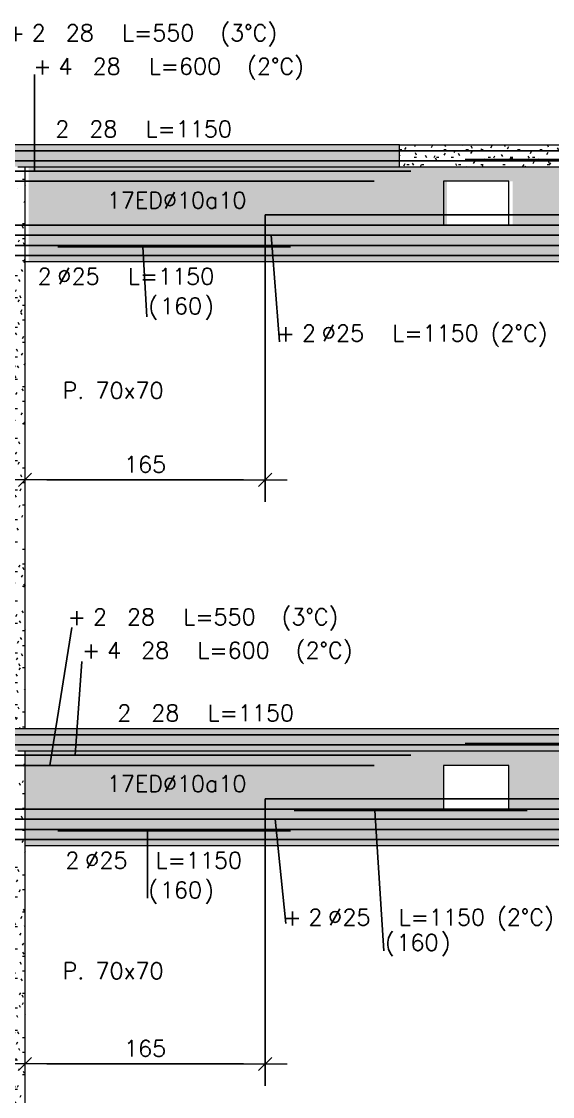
# Model space of a CAD drawing. Extents: x -3544 to 11711, y -11366 to 8565.
# Drawn here: x 3419 to 3784, y 2767 to 3505 of the extents above; entities that cross this region are included whole.
import ezdxf
from ezdxf.enums import TextEntityAlignment as Align

# ---------------------------------------------------------------- set-up
doc = ezdxf.new("R2010")
doc.units = 0
doc.header["$LTSCALE"] = 30
doc.header["$MEASUREMENT"] = 0
doc.linetypes.add('EJE2$0$RLE-PROYECCION', pattern=[0.71438, 0.47625, -0.23813])
doc.layers.get('0').update_dxf_attribs({"linetype": 'CONTINUOUS'})
doc.layers.add('EJE2$0$RLA-ACHURADO', color=30, linetype='EJE2$0$RLE-PROYECCION', lineweight=15, transparency=0.7)
for name, color, linetype, lineweight in [('EJE2$0$RLA-CONTORNO', 30, 'CONTINUOUS', 15), ('EJE2$0$RLA-COTAS', 7, 'CONTINUOUS', 9), ('EJE2$0$RLA-TEXTOS-1', 9, 'CONTINUOUS', 9)]:
    doc.layers.add(name, color=color, linetype=linetype, lineweight=lineweight)
doc.layers.add('EJE2$0$RLA-FE', color=7, linetype='CONTINUOUS')
doc.layers.add('EJE2$0$RLA-TEXTOS-FE', color=9, linetype='CONTINUOUS')
doc.styles.add('EJE2$0$RomanS', font='romans.shx', dxfattribs={"height": 11.25})
doc.dimstyles.new('EJE2$0$ING-50', dxfattribs={"dimscale": 50, "dimtxt": 0.27, "dimasz": 0.3, "dimexe": 0, "dimexo": 0, "dimgap": 0.1, "dimtad": 1, "dimdec": 1, "dimzin": 12, "dimdsep": 46, "dimtxsty": 'EJE2$0$RomanS', "dimblk": 'EJE2$0$TICK1', "dimblk1": 'EJE2$0$TICK1', "dimblk2": 'EJE2$0$TICK1', "dimcen": 0.09, "dimclrd": 2, "dimclre": 1, "dimclrt": 3, "dimadec": 0, "dimazin": 0, "dimtfac": 1, "dimtdec": 0, "dimtix": 1, "dimtmove": 2, "dimatfit": 3, "dimldrblk": 'EJE2$0$TICK1', "dimfxl": 0, "dimfxlon": 1, "dimtolj": 1, "dimtzin": 0, "dimarcsym": 0})
pattern_1 = [(0, (-1898.762, -1266.802), (20.32, 5.08), [1.676, -13.564, 1.676, -13.564, -81.28]), (0, (-1898.762, -1266.802), (20.32, 5.08), [-30.48, 1.676, -28.804, 1.676, -13.564, -35.56]), (0, (-1898.762, -1266.802), (20.32, 5.08), [-76.2, 1.676, -8.484, 1.676, -23.724]), (120, (-1891.142, -1264.262), (-14.559409, 15.057636), [1.676, -13.564, 1.676, -13.564, -81.28]), (120, (-1891.142, -1264.262), (-14.559409, 15.057636), [-30.48, 1.676, -28.804, 1.676, -13.564, -35.56]), (120, (-1891.142, -1264.262), (-14.559409, 15.057636), [-76.2, 1.676, -8.484, 1.676, -23.724]), (240, (-1888.602, -1254.102), (-5.760591, -20.137636), [1.676, -13.564, 1.676, -13.564, -81.28]), (240, (-1888.602, -1254.102), (-5.760591, -20.137636), [-30.48, 1.676, -28.804, 1.676, -13.564, -35.56]), (240, (-1888.602, -1254.102), (-5.760591, -20.137636), [-76.2, 1.676, -8.484, 1.676, -23.724])]

# ---------------------------------------------------------------- blocks, each defined once
blk = doc.blocks.new('*U35')
at = {"layer": 'EJE2$0$RLA-FE'}
blk.add_line((0, 0), (1068.21, 0), dxfattribs=at)
at = {"layer": 'EJE2$0$RLA-FE', "color": 3, "style": 'EJE2$0$RomanS', "flags": 8}
for tag, p in [('F=', (483.44, 9.32)), ('NUM', (497.85, 9.32))]:
    blk.add_attdef(tag, text='', height=11.25, dxfattribs=at).set_placement(p, align=Align.RIGHT)
at = {"layer": 'EJE2$0$RLA-FE', "color": 3, "style": 'EJE2$0$RomanS'}
for tag, p, flags in [('PHI', (501.74, 9.54), 14), ('DIAM', (511.6, 9.32), 12), ('MINUS', (533.62, 9.32), 13), ('MARK', (547.01, 9.32), 13), ('TEXTO_FE1', (550.31, 9.32), 8), ('TEXTO_FE2', (617.83, 9.34), 8), ('TIPO', (573.8, -75.78), 13), ('NVECES', (559.93, -94.72), 13), ('NUMFE', (563.86, -114.48), 13), ('CAPA', (572.06, -133.6), 13), ('DESPLAZA', (278.34, -151.59), 13), ('ESPACIO', (284.39, -169.95), 13), ('CANT', (298.23, -188.75), 13)]:
    blk.add_attdef(tag, p, '', height=11.25, dxfattribs=dict(at, flags=flags))
blk = doc.blocks.new('*U275')
at = {"layer": 'EJE2$0$RLA-FE'}
blk.add_line((0, 0), (1068.21, 0), dxfattribs=at)
at = {"layer": 'EJE2$0$RLA-FE', "color": 3, "style": 'EJE2$0$RomanS', "flags": 8}
for tag, p in [('F=', (443.79, 36.32)), ('NUM', (458.2, 36.32))]:
    blk.add_attdef(tag, text='', height=11.25, dxfattribs=at).set_placement(p, align=Align.RIGHT)
at = {"layer": 'EJE2$0$RLA-FE', "color": 3, "style": 'EJE2$0$RomanS'}
for tag, p, flags in [('PHI', (462.09, 36.54), 14), ('DIAM', (471.95, 36.32), 12), ('MINUS', (493.97, 36.32), 13), ('MARK', (507.36, 36.32), 13), ('TEXTO_FE1', (510.66, 36.32), 8), ('TEXTO_FE2', (578.18, 36.34), 8), ('TIPO', (573.8, -75.78), 13), ('NVECES', (559.93, -94.72), 13), ('NUMFE', (563.86, -114.48), 13), ('CAPA', (572.06, -133.6), 13), ('DESPLAZA', (278.34, -151.59), 13), ('ESPACIO', (284.39, -169.95), 13), ('CANT', (298.23, -188.75), 13)]:
    blk.add_attdef(tag, p, '', height=11.25, dxfattribs=dict(at, flags=flags))
blk = doc.blocks.new('*U107')
at = {"layer": 'EJE2$0$RLA-FE'}
for q in [(0, 0), (468.21, 0)]:
    blk.add_line((0, 0), q, dxfattribs=at)
at = {"layer": 'EJE2$0$RLA-FE', "color": 3, "style": 'EJE2$0$RomanS', "flags": 8}
for tag, p in [('F=', (183.44, 36.32)), ('NUM', (197.85, 36.32))]:
    blk.add_attdef(tag, text='', height=11.25, dxfattribs=at).set_placement(p, align=Align.RIGHT)
at = {"layer": 'EJE2$0$RLA-FE', "color": 3, "style": 'EJE2$0$RomanS'}
for tag, p, flags in [('PHI', (201.74, 36.54), 14), ('DIAM', (211.6, 36.32), 12), ('MINUS', (233.62, 36.32), 13), ('MARK', (247.01, 36.32), 13), ('TEXTO_FE1', (250.31, 36.32), 8), ('TEXTO_FE2', (317.83, 36.34), 8), ('TIPO', (273.8, -75.78), 13), ('NVECES', (259.93, -94.72), 13), ('NUMFE', (263.86, -114.48), 13), ('CAPA', (272.06, -133.6), 13), ('DESPLAZA', (278.34, -151.59), 13), ('ESPACIO', (284.39, -169.95), 13), ('CANT', (298.23, -188.75), 13)]:
    blk.add_attdef(tag, p, '', height=11.25, dxfattribs=dict(at, flags=flags))
blk = doc.blocks.new('*U42')
at = {"layer": 'EJE2$0$RLA-FE', "color": 6}
blk.add_line((0, 1), (180, 1), dxfattribs=at)
at = {"layer": 'EJE2$0$RLA-FE', "color": 3, "style": 'EJE2$0$RomanS', "flags": 8}
for tag, p in [('(', (75.66, 38.14)), ('EMP', (94.68, 38.14)), (')', (113.99, 38.14))]:
    blk.add_attdef(tag, text='', height=11.25, dxfattribs=at).set_placement(p, align=Align.CENTER)
blk = doc.blocks.new('*U276')
at = {"layer": 'EJE2$0$RLA-FE'}
for p, q in [((0, 0), (518.21, 0)), ((518.21, 0), (568.21, 0)), ((568.21, 0), (600, 0)), ((600, 0), (600, 0))]:
    blk.add_line(p, q, dxfattribs=at)
at = {"layer": 'EJE2$0$RLA-FE', "color": 3, "style": 'EJE2$0$RomanS', "flags": 8}
for tag, p in [('F=', (353.2, 66.32)), ('NUM', (367.61, 66.32))]:
    blk.add_attdef(tag, text='', height=11.25, dxfattribs=at).set_placement(p, align=Align.RIGHT)
at = {"layer": 'EJE2$0$RLA-FE', "color": 3, "style": 'EJE2$0$RomanS'}
for tag, p, flags in [('PHI', (371.5, 66.54), 14), ('DIAM', (381.36, 66.32), 12), ('MINUS', (403.38, 66.32), 13), ('MARK', (416.77, 66.32), 13), ('TEXTO_FE1', (420.07, 66.32), 8), ('TEXTO_FE2', (487.59, 66.34), 8), ('TIPO', (298.8, -75.78), 13), ('NVECES', (284.93, -94.72), 13), ('NUMFE', (288.86, -114.48), 13), ('CAPA', (297.06, -133.6), 13), ('DESPLAZA', (278.34, -151.59), 13), ('ESPACIO', (284.39, -169.95), 13), ('CANT', (298.23, -188.75), 13)]:
    blk.add_attdef(tag, p, '', height=11.25, dxfattribs=dict(at, flags=flags))
blk = doc.blocks.new('*U277')
at = {"layer": 'EJE2$0$RLA-FE'}
for p, q in [((0, 0), (468.21, 0)), ((468.21, 0), (518.21, 0)), ((518.21, 0), (550, 0)), ((550, 0), (550, 0))]:
    blk.add_line(p, q, dxfattribs=at)
at = {"layer": 'EJE2$0$RLA-FE', "color": 3, "style": 'EJE2$0$RomanS', "flags": 8}
for tag, p in [('F=', (309.79, 96.32)), ('NUM', (324.2, 96.32))]:
    blk.add_attdef(tag, text='', height=11.25, dxfattribs=at).set_placement(p, align=Align.RIGHT)
at = {"layer": 'EJE2$0$RLA-FE', "color": 3, "style": 'EJE2$0$RomanS'}
for tag, p, flags in [('PHI', (328.1, 96.54), 14), ('DIAM', (337.95, 96.32), 12), ('MINUS', (359.97, 96.32), 13), ('MARK', (373.36, 96.32), 13), ('TEXTO_FE1', (376.67, 96.32), 8), ('TEXTO_FE2', (444.19, 96.34), 8), ('TIPO', (273.8, -75.78), 13), ('NVECES', (259.93, -94.72), 13), ('NUMFE', (263.86, -114.48), 13), ('CAPA', (272.06, -133.6), 13), ('DESPLAZA', (278.34, -151.59), 13), ('ESPACIO', (284.39, -169.95), 13), ('CANT', (298.23, -188.75), 13)]:
    blk.add_attdef(tag, p, '', height=11.25, dxfattribs=dict(at, flags=flags))
blk = doc.blocks.new('*U242')
at = {"layer": 'EJE2$0$RLA-FE'}
blk.add_line((0, 0), (1068.21, 0), dxfattribs=at)
at = {"layer": 'EJE2$0$RLA-FE', "color": 3, "style": 'EJE2$0$RomanS', "flags": 8}
for tag, p in [('F=', (546.1, 9.32)), ('NUM', (560.51, 9.32))]:
    blk.add_attdef(tag, text='', height=11.25, dxfattribs=at).set_placement(p, align=Align.RIGHT)
at = {"layer": 'EJE2$0$RLA-FE', "color": 3, "style": 'EJE2$0$RomanS'}
for tag, p, flags in [('PHI', (564.41, 9.54), 14), ('DIAM', (574.26, 9.32), 12), ('MINUS', (596.28, 9.32), 13), ('MARK', (609.68, 9.32), 13), ('TEXTO_FE1', (612.98, 9.32), 8), ('TEXTO_FE2', (680.5, 9.34), 8), ('TIPO', (573.8, -75.78), 13), ('NVECES', (559.93, -94.72), 13), ('NUMFE', (563.86, -114.48), 13), ('CAPA', (572.06, -133.6), 13), ('DESPLAZA', (278.34, -151.59), 13), ('ESPACIO', (284.39, -169.95), 13), ('CANT', (298.23, -188.75), 13)]:
    blk.add_attdef(tag, p, '', height=11.25, dxfattribs=dict(at, flags=flags))
blk = doc.blocks.new('*U241')
at = {"layer": 'EJE2$0$RLA-FE'}
blk.add_line((0, 0), (1068.21, 0), dxfattribs=at)
at = {"layer": 'EJE2$0$RLA-FE', "color": 3, "style": 'EJE2$0$RomanS', "flags": 8}
for tag, p in [('F=', (421.48, 36.32)), ('NUM', (435.89, 36.32))]:
    blk.add_attdef(tag, text='', height=11.25, dxfattribs=at).set_placement(p, align=Align.RIGHT)
at = {"layer": 'EJE2$0$RLA-FE', "color": 3, "style": 'EJE2$0$RomanS'}
for tag, p, flags in [('PHI', (439.78, 36.54), 14), ('DIAM', (449.64, 36.32), 12), ('MINUS', (471.66, 36.32), 13), ('MARK', (485.05, 36.32), 13), ('TEXTO_FE1', (488.35, 36.32), 8), ('TEXTO_FE2', (555.87, 36.34), 8), ('TIPO', (573.8, -75.78), 13), ('NVECES', (559.93, -94.72), 13), ('NUMFE', (563.86, -114.48), 13), ('CAPA', (572.06, -133.6), 13), ('DESPLAZA', (278.34, -151.59), 13), ('ESPACIO', (284.39, -169.95), 13), ('CANT', (298.23, -188.75), 13)]:
    blk.add_attdef(tag, p, '', height=11.25, dxfattribs=dict(at, flags=flags))
blk = doc.blocks.new('*U243')
at = {"layer": 'EJE2$0$RLA-FE'}
for p, q in [((0, 0), (518.21, 0)), ((518.21, 0), (568.21, 0)), ((568.21, 0), (600, 0)), ((600, 0), (600, 0))]:
    blk.add_line(p, q, dxfattribs=at)
at = {"layer": 'EJE2$0$RLA-FE', "color": 3, "style": 'EJE2$0$RomanS', "flags": 8}
for tag, p in [('F=', (386.59, 66.32)), ('NUM', (401, 66.32))]:
    blk.add_attdef(tag, text='', height=11.25, dxfattribs=at).set_placement(p, align=Align.RIGHT)
at = {"layer": 'EJE2$0$RLA-FE', "color": 3, "style": 'EJE2$0$RomanS'}
for tag, p, flags in [('PHI', (404.9, 66.54), 14), ('DIAM', (414.75, 66.32), 12), ('MINUS', (436.77, 66.32), 13), ('MARK', (450.16, 66.32), 13), ('TEXTO_FE1', (453.46, 66.32), 8), ('TEXTO_FE2', (520.98, 66.34), 8), ('TIPO', (298.8, -75.78), 13), ('NVECES', (284.93, -94.72), 13), ('NUMFE', (288.86, -114.48), 13), ('CAPA', (297.06, -133.6), 13), ('DESPLAZA', (278.34, -151.59), 13), ('ESPACIO', (284.39, -169.95), 13), ('CANT', (298.23, -188.75), 13)]:
    blk.add_attdef(tag, p, '', height=11.25, dxfattribs=dict(at, flags=flags))
blk = doc.blocks.new('*U244')
at = {"layer": 'EJE2$0$RLA-FE'}
for p, q in [((0, 0), (468.21, 0)), ((468.21, 0), (518.21, 0)), ((518.21, 0), (550, 0)), ((550, 0), (550, 0))]:
    blk.add_line(p, q, dxfattribs=at)
at = {"layer": 'EJE2$0$RLA-FE', "color": 3, "style": 'EJE2$0$RomanS', "flags": 8}
for tag, p in [('F=', (351.88, 96.32)), ('NUM', (366.29, 96.32))]:
    blk.add_attdef(tag, text='', height=11.25, dxfattribs=at).set_placement(p, align=Align.RIGHT)
at = {"layer": 'EJE2$0$RLA-FE', "color": 3, "style": 'EJE2$0$RomanS'}
for tag, p, flags in [('PHI', (370.18, 96.54), 14), ('DIAM', (380.04, 96.32), 12), ('MINUS', (402.06, 96.32), 13), ('MARK', (415.45, 96.32), 13), ('TEXTO_FE1', (418.75, 96.32), 8), ('TEXTO_FE2', (486.27, 96.34), 8), ('TIPO', (273.8, -75.78), 13), ('NVECES', (259.93, -94.72), 13), ('NUMFE', (263.86, -114.48), 13), ('CAPA', (272.06, -133.6), 13), ('DESPLAZA', (278.34, -151.59), 13), ('ESPACIO', (284.39, -169.95), 13), ('CANT', (298.23, -188.75), 13)]:
    blk.add_attdef(tag, p, '', height=11.25, dxfattribs=dict(at, flags=flags))
blk = doc.blocks.new('*U261')
at = {"layer": 'EJE2$0$RLA-FE'}
blk.add_line((0, 0), (1068.21, 0), dxfattribs=at)
at = {"layer": 'EJE2$0$RLA-FE', "color": 3, "style": 'EJE2$0$RomanS', "flags": 8}
for tag, p in [('F=', (390.43, -19.89)), ('NUM', (404.84, -19.89))]:
    blk.add_attdef(tag, text='', height=11.25, dxfattribs=at).set_placement(p, align=Align.RIGHT)
at = {"layer": 'EJE2$0$RLA-FE', "color": 3, "style": 'EJE2$0$RomanS'}
for tag, p, flags in [('PHI', (408.74, -19.68), 12), ('DIAM', (418.59, -19.89), 12), ('MINUS', (440.61, -19.89), 13), ('MARK', (454, -19.89), 13), ('TEXTO_FE1', (457.3, -19.89), 8), ('TEXTO_FE2', (524.83, -19.88), 8), ('TIPO', (573.8, -57.92), 13), ('NVECES', (559.93, -76.86), 13), ('NUMFE', (563.86, -96.62), 13), ('CAPA', (572.06, -115.74), 13), ('DESPLAZA', (277.18, -134.17), 13), ('ESPACIO', (283.22, -152.53), 13), ('CANT', (297.06, -171.33), 13)]:
    blk.add_attdef(tag, p, '', height=11.25, dxfattribs=dict(at, flags=flags))
blk = doc.blocks.new('*U260')
at = {"layer": 'EJE2$0$RLA-FE'}
for p, q in [((0, 0), (1068.21, 0)), ((1068.21, 0), (1118.21, 0)), ((1118.21, 0), (1150, 0)), ((1150, 0), (1150, 0))]:
    blk.add_line(p, q, dxfattribs=at)
at = {"layer": 'EJE2$0$RLA-FE', "color": 3, "style": 'EJE2$0$RomanS', "flags": 8}
for tag, p in [('F=', (420.6, -47.89)), ('NUM', (435.01, -47.89))]:
    blk.add_attdef(tag, text='', height=11.25, dxfattribs=at).set_placement(p, align=Align.RIGHT)
at = {"layer": 'EJE2$0$RLA-FE', "color": 3, "style": 'EJE2$0$RomanS'}
for tag, p, flags in [('PHI', (438.91, -47.68), 12), ('DIAM', (448.76, -47.89), 12), ('MINUS', (470.78, -47.89), 13), ('MARK', (484.17, -47.89), 13), ('TEXTO_FE1', (487.47, -47.89), 8), ('TEXTO_FE2', (555, -47.88), 8), ('TIPO', (573.8, -57.92), 13), ('NVECES', (559.93, -76.86), 13), ('NUMFE', (563.86, -96.62), 13), ('CAPA', (572.06, -115.74), 13), ('DESPLAZA', (277.18, -134.17), 13), ('ESPACIO', (283.22, -152.53), 13), ('CANT', (297.06, -171.33), 13)]:
    blk.add_attdef(tag, p, '', height=11.25, dxfattribs=dict(at, flags=flags))
blk = doc.blocks.new('*U264')
at = {"layer": 'EJE2$0$RLA-FE'}
for q in [(0, 0), (1068.21, 0)]:
    blk.add_line((0, 0), q, dxfattribs=at)
at = {"layer": 'EJE2$0$RLA-FE', "color": 3, "style": 'EJE2$0$RomanS', "flags": 8}
for tag, p in [('F=', (441.1, -47.89)), ('NUM', (455.51, -47.89))]:
    blk.add_attdef(tag, text='', height=11.25, dxfattribs=at).set_placement(p, align=Align.RIGHT)
at = {"layer": 'EJE2$0$RLA-FE', "color": 3, "style": 'EJE2$0$RomanS'}
for tag, p, flags in [('PHI', (459.41, -47.68), 12), ('DIAM', (469.26, -47.89), 12), ('MINUS', (491.28, -47.89), 13), ('MARK', (504.67, -47.89), 13), ('TEXTO_FE1', (507.98, -47.89), 8), ('TEXTO_FE2', (575.5, -47.88), 8), ('TIPO', (573.8, -57.92), 13), ('NVECES', (559.93, -76.86), 13), ('NUMFE', (563.86, -96.62), 13), ('CAPA', (572.06, -115.74), 13), ('DESPLAZA', (277.18, -134.17), 13), ('ESPACIO', (283.22, -152.53), 13), ('CANT', (297.06, -171.33), 13)]:
    blk.add_attdef(tag, p, '', height=11.25, dxfattribs=dict(at, flags=flags))
blk = doc.blocks.new('*U62')
at = {"layer": 'EJE2$0$RLA-FE', "color": 6}
blk.add_line((0, -1), (160, -1), dxfattribs=at)
at = {"layer": 'EJE2$0$RLA-FE', "color": 3, "style": 'EJE2$0$RomanS', "flags": 8}
for tag, p in [('(', (65.66, -47.26)), ('EMP', (84.68, -47.26)), (')', (103.99, -47.26))]:
    blk.add_attdef(tag, text='', height=11.25, dxfattribs=at).set_placement(p, align=Align.CENTER)
blk = doc.blocks.new('*U262')
at = {"layer": 'EJE2$0$RLA-FE'}
blk.add_line((0, 0), (1068.21, 0), dxfattribs=at)
at = {"layer": 'EJE2$0$RLA-FE', "color": 3, "style": 'EJE2$0$RomanS'}
for tag, p, flags in [('TIPO', (573.8, -57.92), 13), ('PHI', (463.24, -72.68), 12), ('DIAM', (473.1, -72.89), 12), ('MINUS', (495.12, -72.89), 13), ('MARK', (508.51, -72.89), 13), ('TEXTO_FE1', (511.81, -72.89), 8), ('NVECES', (559.93, -76.86), 13), ('TEXTO_FE2', (579.33, -72.88), 8), ('NUMFE', (563.86, -96.62), 13), ('CAPA', (572.06, -115.74), 13), ('DESPLAZA', (277.18, -134.17), 13), ('ESPACIO', (283.22, -152.53), 13), ('CANT', (297.06, -171.33), 13)]:
    blk.add_attdef(tag, p, '', height=11.25, dxfattribs=dict(at, flags=flags))
at = {"layer": 'EJE2$0$RLA-FE', "color": 3, "style": 'EJE2$0$RomanS', "flags": 8}
for tag, p in [('F=', (444.94, -72.89)), ('NUM', (459.35, -72.89))]:
    blk.add_attdef(tag, text='', height=11.25, dxfattribs=at).set_placement(p, align=Align.RIGHT)
blk = doc.blocks.new('*U76')
at = {"layer": 'EJE2$0$RLA-FE'}
for p, q in [((0, 0), (1068.21, 0)), ((1068.21, 0), (1118.21, 0)), ((1118.21, 0), (1150, 0)), ((1150, 0), (1150, 0))]:
    blk.add_line(p, q, dxfattribs=at)
at = {"layer": 'EJE2$0$RLA-FE', "color": 3, "style": 'EJE2$0$RomanS'}
for tag, p, flags in [('TIPO', (573.8, -57.92), 13), ('NVECES', (559.93, -76.86), 13), ('PHI', (501.74, -97.68), 12), ('DIAM', (511.6, -97.89), 12), ('MINUS', (533.62, -97.89), 13), ('MARK', (547.01, -97.89), 13), ('TEXTO_FE1', (550.31, -97.89), 8), ('NUMFE', (563.86, -96.62), 13), ('TEXTO_FE2', (617.83, -97.88), 8), ('CAPA', (572.06, -115.74), 13), ('DESPLAZA', (277.18, -134.17), 13), ('ESPACIO', (283.22, -152.53), 13), ('CANT', (297.06, -171.33), 13)]:
    blk.add_attdef(tag, p, '', height=11.25, dxfattribs=dict(at, flags=flags))
at = {"layer": 'EJE2$0$RLA-FE', "color": 3, "style": 'EJE2$0$RomanS', "flags": 8}
for tag, p in [('F=', (483.44, -97.89)), ('NUM', (497.85, -97.89))]:
    blk.add_attdef(tag, text='', height=11.25, dxfattribs=at).set_placement(p, align=Align.RIGHT)
blk = doc.blocks.new('*U141')
at = {"layer": 'EJE2$0$RLA-FE'}
for q in [(0, 0), (1068.21, 0)]:
    blk.add_line((0, 0), q, dxfattribs=at)
at = {"layer": 'EJE2$0$RLA-FE', "color": 3, "style": 'EJE2$0$RomanS'}
for tag, p, flags in [('TIPO', (573.8, -57.92), 13), ('NVECES', (559.93, -76.86), 13), ('PHI', (501.74, -97.68), 12), ('DIAM', (511.6, -97.89), 12), ('MINUS', (533.62, -97.89), 13), ('MARK', (547.01, -97.89), 13), ('TEXTO_FE1', (550.31, -97.89), 8), ('NUMFE', (563.86, -96.62), 13), ('TEXTO_FE2', (617.83, -97.88), 8), ('CAPA', (572.06, -115.74), 13), ('DESPLAZA', (277.18, -134.17), 13), ('ESPACIO', (283.22, -152.53), 13), ('CANT', (297.06, -171.33), 13)]:
    blk.add_attdef(tag, p, '', height=11.25, dxfattribs=dict(at, flags=flags))
at = {"layer": 'EJE2$0$RLA-FE', "color": 3, "style": 'EJE2$0$RomanS', "flags": 8}
for tag, p in [('F=', (483.44, -97.89)), ('NUM', (497.85, -97.89))]:
    blk.add_attdef(tag, text='', height=11.25, dxfattribs=at).set_placement(p, align=Align.RIGHT)
blk = doc.blocks.new('*U75')
at = {"layer": 'EJE2$0$RLA-FE', "color": 6}
blk.add_line((0, -1), (160, -1), dxfattribs=at)
at = {"layer": 'EJE2$0$RLA-FE', "color": 3, "style": 'EJE2$0$RomanS', "flags": 8}
for tag, p in [('(', (65.66, -97.26)), ('EMP', (84.68, -97.26)), (')', (103.99, -97.26))]:
    blk.add_attdef(tag, text='', height=11.25, dxfattribs=at).set_placement(p, align=Align.CENTER)
blk = doc.blocks.new('*U263')
at = {"layer": 'EJE2$0$RLA-FE'}
for q in [(0, 0), (518.21, 0)]:
    blk.add_line((0, 0), q, dxfattribs=at)
at = {"layer": 'EJE2$0$RLA-FE', "color": 3, "style": 'EJE2$0$RomanS'}
for tag, p, flags in [('TIPO', (298.8, -57.92), 13), ('NVECES', (284.93, -76.86), 13), ('NUMFE', (288.86, -96.62), 13), ('CAPA', (297.06, -115.74), 13), ('PHI', (242.85, -122.68), 12), ('DIAM', (252.7, -122.89), 12), ('MINUS', (274.72, -122.89), 13), ('MARK', (288.11, -122.89), 13), ('TEXTO_FE1', (291.42, -122.89), 8), ('TEXTO_FE2', (358.94, -122.88), 8), ('DESPLAZA', (277.18, -134.17), 13), ('ESPACIO', (283.22, -152.53), 13), ('CANT', (297.06, -171.33), 13)]:
    blk.add_attdef(tag, p, '', height=11.25, dxfattribs=dict(at, flags=flags))
at = {"layer": 'EJE2$0$RLA-FE', "color": 3, "style": 'EJE2$0$RomanS', "flags": 8}
for tag, p in [('F=', (224.54, -122.89)), ('NUM', (238.95, -122.89))]:
    blk.add_attdef(tag, text='', height=11.25, dxfattribs=at).set_placement(p, align=Align.RIGHT)
blk = doc.blocks.new('EJE2$0$TICK1')
for points in [[(-1, 0), (1, 0)], [(-0.3, -0.3), (0.3, 0.3)]]:
    blk.add_lwpolyline(points)
blk = doc.blocks.new('*D133')
at = {"layer": 'EJE2$0$RLA-COTAS', "color": 2, "lineweight": -2, "transparency": 16777216}
blk.add_line((790.48, 557), (655.48, 557), dxfattribs=at)
at = {"layer": 'EJE2$0$RLA-COTAS', "color": 2, "lineweight": -2, "transparency": 16777216, "xscale": 15, "yscale": 15, "zscale": 15, "rotation": 180}
blk.add_blockref('EJE2$0$TICK1', (640.48, 557), dxfattribs=at)
at = {"layer": 'EJE2$0$RLA-COTAS', "color": 2, "lineweight": -2, "transparency": 16777216, "xscale": 15, "yscale": 15, "zscale": 15}
blk.add_blockref('EJE2$0$TICK1', (805.48, 557), dxfattribs=at)
at = {"layer": 'EJE2$0$RLA-COTAS', "color": 3, "transparency": 16777216, "insert": (722.98, 567.62), "char_height": 11.25, "attachment_point": 5, "style": 'EJE2$0$RomanS'}
blk.add_mtext('\\A1;165', dxfattribs=at)
blk = doc.blocks.new('*U269')
at = {"layer": 'EJE2$0$RLA-FE'}
blk.add_line((0, 0), (1068.21, 0), dxfattribs=at)
at = {"layer": 'EJE2$0$RLA-FE', "color": 3, "style": 'EJE2$0$RomanS', "flags": 8}
for tag, p in [('F=', (371.29, -19.89)), ('NUM', (385.7, -19.89))]:
    blk.add_attdef(tag, text='', height=11.25, dxfattribs=at).set_placement(p, align=Align.RIGHT)
at = {"layer": 'EJE2$0$RLA-FE', "color": 3, "style": 'EJE2$0$RomanS'}
for tag, p, flags in [('PHI', (389.6, -19.68), 12), ('DIAM', (399.45, -19.89), 12), ('MINUS', (421.47, -19.89), 13), ('MARK', (434.86, -19.89), 13), ('TEXTO_FE1', (438.17, -19.89), 8), ('TEXTO_FE2', (505.69, -19.88), 8), ('TIPO', (573.8, -57.92), 13), ('NVECES', (559.93, -76.86), 13), ('NUMFE', (563.86, -96.62), 13), ('CAPA', (572.06, -115.74), 13), ('DESPLAZA', (277.18, -134.17), 13), ('ESPACIO', (283.22, -152.53), 13), ('CANT', (297.06, -171.33), 13)]:
    blk.add_attdef(tag, p, '', height=11.25, dxfattribs=dict(at, flags=flags))
blk = doc.blocks.new('*U274')
at = {"layer": 'EJE2$0$RLA-FE'}
for p, q in [((0, 0), (1068.21, 0)), ((1068.21, 0), (1118.21, 0)), ((1118.21, 0), (1150, 0)), ((1150, 0), (1150, 0))]:
    blk.add_line(p, q, dxfattribs=at)
at = {"layer": 'EJE2$0$RLA-FE', "color": 3, "style": 'EJE2$0$RomanS', "flags": 8}
for tag, p in [('F=', (426.24, -47.89)), ('NUM', (440.65, -47.89))]:
    blk.add_attdef(tag, text='', height=11.25, dxfattribs=at).set_placement(p, align=Align.RIGHT)
at = {"layer": 'EJE2$0$RLA-FE', "color": 3, "style": 'EJE2$0$RomanS'}
for tag, p, flags in [('PHI', (444.55, -47.68), 12), ('DIAM', (454.4, -47.89), 12), ('MINUS', (476.42, -47.89), 13), ('MARK', (489.81, -47.89), 13), ('TEXTO_FE1', (493.11, -47.89), 8), ('TEXTO_FE2', (560.64, -47.88), 8), ('TIPO', (573.8, -57.92), 13), ('NVECES', (559.93, -76.86), 13), ('NUMFE', (563.86, -96.62), 13), ('CAPA', (572.06, -115.74), 13), ('DESPLAZA', (277.18, -134.17), 13), ('ESPACIO', (283.22, -152.53), 13), ('CANT', (297.06, -171.33), 13)]:
    blk.add_attdef(tag, p, '', height=11.25, dxfattribs=dict(at, flags=flags))
blk = doc.blocks.new('*U268')
at = {"layer": 'EJE2$0$RLA-FE'}
for q in [(0, 0), (1068.21, 0)]:
    blk.add_line((0, 0), q, dxfattribs=at)
at = {"layer": 'EJE2$0$RLA-FE', "color": 3, "style": 'EJE2$0$RomanS', "flags": 8}
for tag, p in [('F=', (452.47, -47.89)), ('NUM', (466.88, -47.89))]:
    blk.add_attdef(tag, text='', height=11.25, dxfattribs=at).set_placement(p, align=Align.RIGHT)
at = {"layer": 'EJE2$0$RLA-FE', "color": 3, "style": 'EJE2$0$RomanS'}
for tag, p, flags in [('PHI', (470.78, -47.68), 12), ('DIAM', (480.63, -47.89), 12), ('MINUS', (502.65, -47.89), 13), ('MARK', (516.04, -47.89), 13), ('TEXTO_FE1', (519.34, -47.89), 8), ('TEXTO_FE2', (586.87, -47.88), 8), ('TIPO', (573.8, -57.92), 13), ('NVECES', (559.93, -76.86), 13), ('NUMFE', (563.86, -96.62), 13), ('CAPA', (572.06, -115.74), 13), ('DESPLAZA', (277.18, -134.17), 13), ('ESPACIO', (283.22, -152.53), 13), ('CANT', (297.06, -171.33), 13)]:
    blk.add_attdef(tag, p, '', height=11.25, dxfattribs=dict(at, flags=flags))
blk = doc.blocks.new('*U143')
at = {"layer": 'EJE2$0$RLA-FE'}
blk.add_line((0, 0), (1068.21, 0), dxfattribs=at)
at = {"layer": 'EJE2$0$RLA-FE', "color": 3, "style": 'EJE2$0$RomanS'}
for tag, p, flags in [('TIPO', (573.8, -57.92), 13), ('PHI', (458.87, -72.68), 12), ('DIAM', (468.72, -72.89), 12), ('MINUS', (490.74, -72.89), 13), ('MARK', (504.13, -72.89), 13), ('TEXTO_FE1', (507.43, -72.89), 8), ('NVECES', (559.93, -76.86), 13), ('TEXTO_FE2', (574.95, -72.88), 8), ('NUMFE', (563.86, -96.62), 13), ('CAPA', (572.06, -115.74), 13), ('DESPLAZA', (277.18, -134.17), 13), ('ESPACIO', (283.22, -152.53), 13), ('CANT', (297.06, -171.33), 13)]:
    blk.add_attdef(tag, p, '', height=11.25, dxfattribs=dict(at, flags=flags))
at = {"layer": 'EJE2$0$RLA-FE', "color": 3, "style": 'EJE2$0$RomanS', "flags": 8}
for tag, p in [('F=', (440.56, -72.89)), ('NUM', (454.97, -72.89))]:
    blk.add_attdef(tag, text='', height=11.25, dxfattribs=at).set_placement(p, align=Align.RIGHT)
blk = doc.blocks.new('*U142')
at = {"layer": 'EJE2$0$RLA-FE'}
for q in [(0, 0), (518.21, 0)]:
    blk.add_line((0, 0), q, dxfattribs=at)
at = {"layer": 'EJE2$0$RLA-FE', "color": 3, "style": 'EJE2$0$RomanS'}
for tag, p, flags in [('TIPO', (298.8, -57.92), 13), ('NVECES', (284.93, -76.86), 13), ('NUMFE', (288.86, -96.62), 13), ('CAPA', (297.06, -115.74), 13), ('PHI', (246.47, -122.68), 12), ('DIAM', (256.32, -122.89), 12), ('MINUS', (278.34, -122.89), 13), ('MARK', (291.73, -122.89), 13), ('TEXTO_FE1', (295.03, -122.89), 8), ('TEXTO_FE2', (362.56, -122.88), 8), ('DESPLAZA', (277.18, -134.17), 13), ('ESPACIO', (283.22, -152.53), 13), ('CANT', (297.06, -171.33), 13)]:
    blk.add_attdef(tag, p, '', height=11.25, dxfattribs=dict(at, flags=flags))
at = {"layer": 'EJE2$0$RLA-FE', "color": 3, "style": 'EJE2$0$RomanS', "flags": 8}
for tag, p in [('F=', (228.16, -122.89)), ('NUM', (242.57, -122.89))]:
    blk.add_attdef(tag, text='', height=11.25, dxfattribs=at).set_placement(p, align=Align.RIGHT)
blk = doc.blocks.new('*D145')
at = {"layer": 'EJE2$0$RLA-COTAS', "color": 2, "lineweight": -2, "transparency": 16777216}
blk.add_line((790.48, 958), (655.48, 958), dxfattribs=at)
at = {"layer": 'EJE2$0$RLA-COTAS', "color": 2, "lineweight": -2, "transparency": 16777216, "xscale": 15, "yscale": 15, "zscale": 15, "rotation": 180}
blk.add_blockref('EJE2$0$TICK1', (640.48, 958), dxfattribs=at)
at = {"layer": 'EJE2$0$RLA-COTAS', "color": 2, "lineweight": -2, "transparency": 16777216, "xscale": 15, "yscale": 15, "zscale": 15}
blk.add_blockref('EJE2$0$TICK1', (805.48, 958), dxfattribs=at)
at = {"layer": 'EJE2$0$RLA-COTAS', "color": 3, "transparency": 16777216, "insert": (722.98, 968.62), "char_height": 11.25, "attachment_point": 5, "style": 'EJE2$0$RomanS'}
blk.add_mtext('\\A1;165', dxfattribs=at)
blk = doc.blocks.new('EJE2')
at = {"layer": 'EJE2$0$RLA-ACHURADO'}
h = blk.add_hatch(dxfattribs=at)
h.set_pattern_fill('FP_1', color=256, style=0, pattern_type=2)
h.set_pattern_definition(pattern_1)
h.paths.add_polyline_path([(1897.78, 1173), (1897.78, 1188), (1313.18, 1188), (1313.18, 1173), (1362.73, 1173)], flags=0)
h.paths.add_polyline_path([(-1423.06, 1173), (-1359.52, 1173), (-1359.52, 1188), (-2429.52, 1188), (-2429.52, 1173)], flags=0)
h.paths.add_polyline_path([(-995.32, 1173), (-93.72, 1173), (-93.72, 1188), (-995.32, 1188)], flags=0)
h.paths.add_polyline_path([(897.78, 1173), (897.78, 1188), (313.18, 1188), (313.18, 1173), (666.28, 1173)], flags=0)
h = blk.add_hatch(dxfattribs=at)
h.set_pattern_fill('FP_1', color=256, style=0, pattern_type=2)
h.set_pattern_definition(pattern_1)
h.paths.add_polyline_path([(1135.48, 1173), (1313.18, 1173), (1313.18, 1188), (1135.48, 1188)], flags=0)
h.paths.add_polyline_path([(897.78, 1173), (1075.48, 1173), (1075.48, 1188), (897.78, 1188)], flags=0)
h = blk.add_hatch(dxfattribs=at)
h.set_pattern_fill('FP_1', color=256, style=0, pattern_type=2)
h.set_pattern_definition(pattern_1)
h.paths.add_polyline_path([(635.48, 787), (640.48, 787), (640.48, 1173), (635.48, 1173), (635.48, 1108), (575.48, 1108), (575.48, 1173), (570.48, 1173), (570.48, 787), (575.48, 787)], flags=0)
h = blk.add_hatch(dxfattribs=at)
h.set_pattern_fill('FP_1', color=256, style=0, pattern_type=2)
h.set_pattern_definition([(0, (1103.733, -1274.1674), (20.32, 5.08), [1.676, -13.564, 1.676, -13.564, -81.28]), (0, (1103.733, -1274.1674), (20.32, 5.08), [-30.48, 1.676, -28.804, 1.676, -13.564, -35.56]), (0, (1103.733, -1274.1674), (20.32, 5.08), [-76.2, 1.676, -8.484, 1.676, -23.724]), (120, (1111.353, -1271.6274), (-14.559409, 15.057636), [1.676, -13.564, 1.676, -13.564, -81.28]), (120, (1111.353, -1271.6274), (-14.559409, 15.057636), [-30.48, 1.676, -28.804, 1.676, -13.564, -35.56]), (120, (1111.353, -1271.6274), (-14.559409, 15.057636), [-76.2, 1.676, -8.484, 1.676, -23.724]), (240, (1113.893, -1261.4674), (-5.760591, -20.137636), [1.676, -13.564, 1.676, -13.564, -81.28]), (240, (1113.893, -1261.4674), (-5.760591, -20.137636), [-30.48, 1.676, -28.804, 1.676, -13.564, -35.56]), (240, (1113.893, -1261.4674), (-5.760591, -20.137636), [-76.2, 1.676, -8.484, 1.676, -23.724])])
h.paths.add_polyline_path([(1240.48, 1163), (1285.48, 1163), (1285.48, 1133), (1240.48, 1133)])
h.paths.add_polyline_path([(1572.98, 1108), (1572.98, 1173), (642.98, 1173), (642.98, 1108)])
h.paths.add_polyline_path([(975.48, 1163), (975.48, 1133), (930.48, 1133), (930.48, 1163)])
h = blk.add_hatch(dxfattribs=at)
h.set_pattern_fill('FP_1', color=256, style=0, pattern_type=2)
h.set_pattern_definition(pattern_1)
h.paths.add_polyline_path([(-30.16, 772), (2135.48, 772), (2135.48, 787), (-1734.52, 787), (-1734.52, 772), (-726.61, 772)], flags=0)
h.paths.add_polyline_path([(-2429.52, 772), (-2054.52, 772), (-2054.52, 787), (-2429.52, 787)], flags=0)
h = blk.add_hatch(dxfattribs=at)
h.set_pattern_fill('FP_1', color=256, style=0, pattern_type=2)
h.set_pattern_definition(pattern_1)
h.paths.add_polyline_path([(635.48, 391), (640.48, 391), (640.48, 772), (635.48, 772), (635.48, 707), (575.48, 707), (575.48, 772), (570.48, 772), (570.48, 391), (575.48, 391)], flags=0)
h = blk.add_hatch(dxfattribs=at)
h.set_pattern_fill('FP_1', color=256, style=0, pattern_type=2)
h.set_pattern_definition([(0, (1101.238, -1675.1674), (20.32, 5.08), [1.676, -13.564, 1.676, -13.564, -81.28]), (0, (1101.238, -1675.1674), (20.32, 5.08), [-30.48, 1.676, -28.804, 1.676, -13.564, -35.56]), (0, (1101.238, -1675.1674), (20.32, 5.08), [-76.2, 1.676, -8.484, 1.676, -23.724]), (120, (1108.858, -1672.6274), (-14.559409, 15.057636), [1.676, -13.564, 1.676, -13.564, -81.28]), (120, (1108.858, -1672.6274), (-14.559409, 15.057636), [-30.48, 1.676, -28.804, 1.676, -13.564, -35.56]), (120, (1108.858, -1672.6274), (-14.559409, 15.057636), [-76.2, 1.676, -8.484, 1.676, -23.724]), (240, (1111.398, -1662.4674), (-5.760591, -20.137636), [1.676, -13.564, 1.676, -13.564, -81.28]), (240, (1111.398, -1662.4674), (-5.760591, -20.137636), [-30.48, 1.676, -28.804, 1.676, -13.564, -35.56]), (240, (1111.398, -1662.4674), (-5.760591, -20.137636), [-76.2, 1.676, -8.484, 1.676, -23.724])])
h.paths.add_polyline_path([(1237.98, 762), (1282.98, 762), (1282.98, 732), (1237.98, 732)])
h.paths.add_polyline_path([(1570.48, 707), (1570.48, 772), (640.48, 772), (640.48, 707)])
h.paths.add_polyline_path([(972.98, 762), (972.98, 732), (927.98, 732), (927.98, 762)])
at = {"layer": 'EJE2$0$RLA-CONTORNO'}
for p, q in [((897.78, 1188), (313.18, 1188)), ((897.78, 1173), (897.78, 1188)), ((897.78, 1188), (1075.48, 1188)), ((635.48, 1173), (897.78, 1173)), ((640.48, 787), (640.48, 1173)), ((897.79, 1173), (1075.48, 1173)), ((640.48, 1108), (1075.48, 1108)), ((2720.48, 787), (-1734.52, 787)), ((635.48, 772), (1075.48, 772)), ((640.48, 391), (640.48, 772)), ((640.48, 707), (1075.48, 707))]:
    blk.add_line(p, q, dxfattribs=at)
for points in [[(927.98, 1133), (972.98, 1133), (972.98, 1163), (927.98, 1163)], [(927.98, 732), (972.98, 732), (972.98, 762), (927.98, 762)]]:
    blk.add_lwpolyline(points, close=True, dxfattribs=at)
at = {"layer": 'EJE2$0$RLA-FE', "color": 2}
for p, q in [((646.89, 1236.32), (646.89, 1170)), ((815.42, 1052.85), (809.61, 1126)), ((724.18, 1070.06), (721.33, 1118)), ((672.66, 856.74), (657.5, 762)), ((679.53, 833.22), (674.79, 769)), ((887.12, 634.74), (880.93, 731)), ((819.78, 653.35), (812.38, 725)), ((724.62, 670.74), (724.62, 718))]:
    blk.add_line(p, q, dxfattribs=at)
at = {"layer": 'EJE2$0$RLA-FE', "color": 1}
for p, q in [((805.48, 1140), (805.48, 943)), ((805.48, 739), (805.48, 542))]:
    blk.add_line(p, q, dxfattribs=at)
at = {"layer": 'EJE2$0$RLA-FE'}
ref = blk.add_blockref('*U277', (330.48, 1163), dxfattribs=at)
ref.add_attrib('DIAM', '28', (668.43, 1259.32), dxfattribs={"color": 3, "height": 11.25, "style": 'EJE2$0$RomanS'})
ref.add_attrib('NUM', '2', dxfattribs={"color": 3, "height": 11.25, "style": 'EJE2$0$RomanS'}).set_placement((654.68, 1259.32), align=Align.RIGHT)
ref.add_attrib('TEXTO_FE1', 'L=550', (707.15, 1259.32), dxfattribs={"color": 3, "height": 11.25, "style": 'EJE2$0$RomanS'})
ref.add_attrib('TEXTO_FE2', '(3°C)', (774.67, 1259.34), dxfattribs={"color": 3, "height": 11.25, "style": 'EJE2$0$RomanS'})
ref.add_attrib('F=', '+', dxfattribs={"color": 3, "height": 11.25, "style": 'EJE2$0$RomanS'}).set_placement((640.27, 1259.32), align=Align.RIGHT)
ref = blk.add_blockref('*U276', (305.48, 1170), dxfattribs=at)
ref.add_attrib('DIAM', '28', (686.84, 1236.32), dxfattribs={"color": 3, "height": 11.25, "style": 'EJE2$0$RomanS'})
ref.add_attrib('NUM', '4', dxfattribs={"color": 3, "height": 11.25, "style": 'EJE2$0$RomanS'}).set_placement((673.09, 1236.32), align=Align.RIGHT)
ref.add_attrib('TEXTO_FE1', 'L=600', (725.55, 1236.32), dxfattribs={"color": 3, "height": 11.25, "style": 'EJE2$0$RomanS'})
ref.add_attrib('TEXTO_FE2', '(2°C)', (793.07, 1236.34), dxfattribs={"color": 3, "height": 11.25, "style": 'EJE2$0$RomanS'})
ref.add_attrib('F=', '+', dxfattribs={"color": 3, "height": 11.25, "style": 'EJE2$0$RomanS'}).set_placement((658.68, 1236.32), align=Align.RIGHT)
for name, p in [('*U275', (-27.02, 1177)), ('*U107', (942.98, 1177)), ('*U142', (805.48, 1140)), ('*U76', (-164.52, 1133)), ('*U141', (825.48, 1133)), ('*U274', (-327.02, 1119)), ('*U268', (662.98, 1119)), ('*U241', (-27.02, 776)), ('*U107', (942.98, 776)), ('*U263', (805.48, 739)), ('*U76', (-164.52, 732)), ('*U141', (825.48, 732)), ('*U260', (-327.02, 718)), ('*U264', (662.98, 718))]:
    blk.add_blockref(name, p, dxfattribs=at)
ref = blk.add_blockref('*U42', (942.98, 1177), dxfattribs=at)
ref.add_attrib('EMP', '180', dxfattribs={"color": 3, "height": 11.25, "style": 'EJE2$0$RomanS'}).set_placement((1037.66, 1215.14), align=Align.CENTER)
ref.add_attrib('(', '(', dxfattribs={"color": 3, "height": 11.25, "style": 'EJE2$0$RomanS'}).set_placement((1018.64, 1215.14), align=Align.CENTER)
ref.add_attrib(')', ')', dxfattribs={"color": 3, "height": 11.25, "style": 'EJE2$0$RomanS'}).set_placement((1056.98, 1215.14), align=Align.CENTER)
ref = blk.add_blockref('*U35', (172.98, 1184), dxfattribs=at)
ref.add_attrib('DIAM', '28', (684.58, 1193.32), dxfattribs={"color": 3, "height": 11.25, "style": 'EJE2$0$RomanS'})
ref.add_attrib('NUM', '2', dxfattribs={"color": 3, "height": 11.25, "style": 'EJE2$0$RomanS'}).set_placement((670.83, 1193.32), align=Align.RIGHT)
ref.add_attrib('TEXTO_FE1', 'L=1150', (723.29, 1193.32), dxfattribs={"color": 3, "height": 11.25, "style": 'EJE2$0$RomanS'})
ref = blk.add_blockref('*U143', (385.48, 1126), dxfattribs=at)
ref.add_attrib('DIAM', '25', (854.2, 1053.11), dxfattribs={"color": 3, "height": 11.25, "style": 'EJE2$0$RomanS'})
ref.add_attrib('NUM', '2', dxfattribs={"color": 3, "height": 11.25, "style": 'EJE2$0$RomanS'}).set_placement((840.45, 1053.11), align=Align.RIGHT)
ref.add_attrib('TEXTO_FE1', 'L=1150', (892.91, 1053.11), dxfattribs={"color": 3, "height": 11.25, "style": 'EJE2$0$RomanS'})
ref.add_attrib('TEXTO_FE2', '(2°C)', (960.43, 1053.12), dxfattribs={"color": 3, "height": 11.25, "style": 'EJE2$0$RomanS'})
ref.add_attrib('PHI', '%%C', (844.35, 1053.32), dxfattribs={"color": 3, "height": 11.25, "style": 'EJE2$0$RomanS'})
ref.add_attrib('F=', '+', dxfattribs={"color": 3, "height": 11.25, "style": 'EJE2$0$RomanS'}).set_placement((826.04, 1053.11), align=Align.RIGHT)
ref = blk.add_blockref('*U62', (662.98, 1119), dxfattribs=at)
ref.add_attrib('EMP', '160', dxfattribs={"color": 3, "height": 11.25, "style": 'EJE2$0$RomanS'}).set_placement((747.66, 1071.74), align=Align.CENTER)
ref.add_attrib('(', '(', dxfattribs={"color": 3, "height": 11.25, "style": 'EJE2$0$RomanS'}).set_placement((728.64, 1071.74), align=Align.CENTER)
ref.add_attrib(')', ')', dxfattribs={"color": 3, "height": 11.25, "style": 'EJE2$0$RomanS'}).set_placement((766.98, 1071.74), align=Align.CENTER)
ref = blk.add_blockref('*U269', (272.98, 1112), dxfattribs=at)
ref.add_attrib('DIAM', '25', (672.43, 1092.11), dxfattribs={"color": 3, "height": 11.25, "style": 'EJE2$0$RomanS'})
ref.add_attrib('NUM', '2', dxfattribs={"color": 3, "height": 11.25, "style": 'EJE2$0$RomanS'}).set_placement((658.68, 1092.11), align=Align.RIGHT)
ref.add_attrib('TEXTO_FE1', 'L=1150', (711.15, 1092.11), dxfattribs={"color": 3, "height": 11.25, "style": 'EJE2$0$RomanS'})
ref.add_attrib('PHI', '%%C', (662.58, 1092.32), dxfattribs={"color": 3, "height": 11.25, "style": 'EJE2$0$RomanS'})
ref = blk.add_blockref('*U244', (330.48, 762), dxfattribs=at)
ref.add_attrib('DIAM', '28', (710.52, 858.32), dxfattribs={"color": 3, "height": 11.25, "style": 'EJE2$0$RomanS'})
ref.add_attrib('NUM', '2', dxfattribs={"color": 3, "height": 11.25, "style": 'EJE2$0$RomanS'}).set_placement((696.77, 858.32), align=Align.RIGHT)
ref.add_attrib('TEXTO_FE1', 'L=550', (749.23, 858.32), dxfattribs={"color": 3, "height": 11.25, "style": 'EJE2$0$RomanS'})
ref.add_attrib('TEXTO_FE2', '(3°C)', (816.75, 858.34), dxfattribs={"color": 3, "height": 11.25, "style": 'EJE2$0$RomanS'})
ref.add_attrib('F=', '+', dxfattribs={"color": 3, "height": 11.25, "style": 'EJE2$0$RomanS'}).set_placement((682.36, 858.32), align=Align.RIGHT)
ref = blk.add_blockref('*U243', (305.48, 769), dxfattribs=at)
ref.add_attrib('DIAM', '28', (720.23, 835.32), dxfattribs={"color": 3, "height": 11.25, "style": 'EJE2$0$RomanS'})
ref.add_attrib('NUM', '4', dxfattribs={"color": 3, "height": 11.25, "style": 'EJE2$0$RomanS'}).set_placement((706.48, 835.32), align=Align.RIGHT)
ref.add_attrib('TEXTO_FE1', 'L=600', (758.94, 835.32), dxfattribs={"color": 3, "height": 11.25, "style": 'EJE2$0$RomanS'})
ref.add_attrib('TEXTO_FE2', '(2°C)', (826.46, 835.34), dxfattribs={"color": 3, "height": 11.25, "style": 'EJE2$0$RomanS'})
ref.add_attrib('F=', '+', dxfattribs={"color": 3, "height": 11.25, "style": 'EJE2$0$RomanS'}).set_placement((692.07, 835.32), align=Align.RIGHT)
ref = blk.add_blockref('*U42', (942.98, 776), dxfattribs=at)
ref.add_attrib('EMP', '180', dxfattribs={"color": 3, "height": 11.25, "style": 'EJE2$0$RomanS'}).set_placement((1037.66, 814.14), align=Align.CENTER)
ref.add_attrib('(', '(', dxfattribs={"color": 3, "height": 11.25, "style": 'EJE2$0$RomanS'}).set_placement((1018.64, 814.14), align=Align.CENTER)
ref.add_attrib(')', ')', dxfattribs={"color": 3, "height": 11.25, "style": 'EJE2$0$RomanS'}).set_placement((1056.98, 814.14), align=Align.CENTER)
ref = blk.add_blockref('*U242', (152.98, 783), dxfattribs=at)
ref.add_attrib('DIAM', '28', (727.25, 792.32), dxfattribs={"color": 3, "height": 11.25, "style": 'EJE2$0$RomanS'})
ref.add_attrib('NUM', '2', dxfattribs={"color": 3, "height": 11.25, "style": 'EJE2$0$RomanS'}).set_placement((713.49, 792.32), align=Align.RIGHT)
ref.add_attrib('TEXTO_FE1', 'L=1150', (765.96, 792.32), dxfattribs={"color": 3, "height": 11.25, "style": 'EJE2$0$RomanS'})
ref = blk.add_blockref('*U75', (825.48, 732), dxfattribs=at)
ref.add_attrib('EMP', '160', dxfattribs={"color": 3, "height": 11.25, "style": 'EJE2$0$RomanS'}).set_placement((910.16, 634.74), align=Align.CENTER)
ref.add_attrib('(', '(', dxfattribs={"color": 3, "height": 11.25, "style": 'EJE2$0$RomanS'}).set_placement((891.14, 634.74), align=Align.CENTER)
ref.add_attrib(')', ')', dxfattribs={"color": 3, "height": 11.25, "style": 'EJE2$0$RomanS'}).set_placement((929.48, 634.74), align=Align.CENTER)
ref = blk.add_blockref('*U262', (385.48, 725), dxfattribs=at)
ref.add_attrib('DIAM', '25', (858.58, 652.11), dxfattribs={"color": 3, "height": 11.25, "style": 'EJE2$0$RomanS'})
ref.add_attrib('NUM', '2', dxfattribs={"color": 3, "height": 11.25, "style": 'EJE2$0$RomanS'}).set_placement((844.83, 652.11), align=Align.RIGHT)
ref.add_attrib('TEXTO_FE1', 'L=1150', (897.29, 652.11), dxfattribs={"color": 3, "height": 11.25, "style": 'EJE2$0$RomanS'})
ref.add_attrib('TEXTO_FE2', '(2°C)', (964.81, 652.12), dxfattribs={"color": 3, "height": 11.25, "style": 'EJE2$0$RomanS'})
ref.add_attrib('PHI', '%%C', (848.72, 652.32), dxfattribs={"color": 3, "height": 11.25, "style": 'EJE2$0$RomanS'})
ref.add_attrib('F=', '+', dxfattribs={"color": 3, "height": 11.25, "style": 'EJE2$0$RomanS'}).set_placement((830.42, 652.11), align=Align.RIGHT)
ref = blk.add_blockref('*U62', (662.98, 718), dxfattribs=at)
ref.add_attrib('EMP', '160', dxfattribs={"color": 3, "height": 11.25, "style": 'EJE2$0$RomanS'}).set_placement((747.66, 670.74), align=Align.CENTER)
ref.add_attrib('(', '(', dxfattribs={"color": 3, "height": 11.25, "style": 'EJE2$0$RomanS'}).set_placement((728.64, 670.74), align=Align.CENTER)
ref.add_attrib(')', ')', dxfattribs={"color": 3, "height": 11.25, "style": 'EJE2$0$RomanS'}).set_placement((766.98, 670.74), align=Align.CENTER)
ref = blk.add_blockref('*U261', (272.98, 711), dxfattribs=at)
ref.add_attrib('DIAM', '25', (691.57, 691.11), dxfattribs={"color": 3, "height": 11.25, "style": 'EJE2$0$RomanS'})
ref.add_attrib('NUM', '2', dxfattribs={"color": 3, "height": 11.25, "style": 'EJE2$0$RomanS'}).set_placement((677.82, 691.11), align=Align.RIGHT)
ref.add_attrib('TEXTO_FE1', 'L=1150', (730.28, 691.11), dxfattribs={"color": 3, "height": 11.25, "style": 'EJE2$0$RomanS'})
ref.add_attrib('PHI', '%%C', (681.72, 691.32), dxfattribs={"color": 3, "height": 11.25, "style": 'EJE2$0$RomanS'})
at = {"layer": 'EJE2$0$RLA-TEXTOS-1', "char_height": 11.25, "width": 129.8188, "attachment_point": 5, "line_spacing_factor": 0.983083, "style": 'EJE2$0$RomanS'}
for insert in [(700.91, 1019.41), (700.91, 620.91)]:
    blk.add_mtext('P. 70x70', dxfattribs=dict(at, insert=insert))
at = {"layer": 'EJE2$0$RLA-TEXTOS-FE', "color": 9, "style": 'EJE2$0$RomanS'}
for p in [(744.63, 1144.4), (744.63, 743.8)]:
    blk.add_text('17ED%%C10a10', height=11.25, dxfattribs=at).set_placement(p, align=Align.CENTER)
at = {"layer": 'EJE2$0$RLA-COTAS'}
for p1, p2, picture, middle in [((805.48, 1140), (640.48, 1140), '*D145', (722.98, 968.62)), ((805.48, 739), (640.48, 739), '*D133', (722.98, 567.62))]:
    dim = blk.add_aligned_dim(p1=p1, p2=p2, distance=182, dimstyle='EJE2$0$ING-50', dxfattribs=at)
    dim.commit()
    dim.dimension.update_dxf_attribs({"geometry": picture, "text_midpoint": middle})

msp = doc.modelspace()

# ---------------------------------------------------------------- block references
msp.add_blockref('EJE2', (2781.39, 2232.23))

doc.saveas('drawing.dxf')
